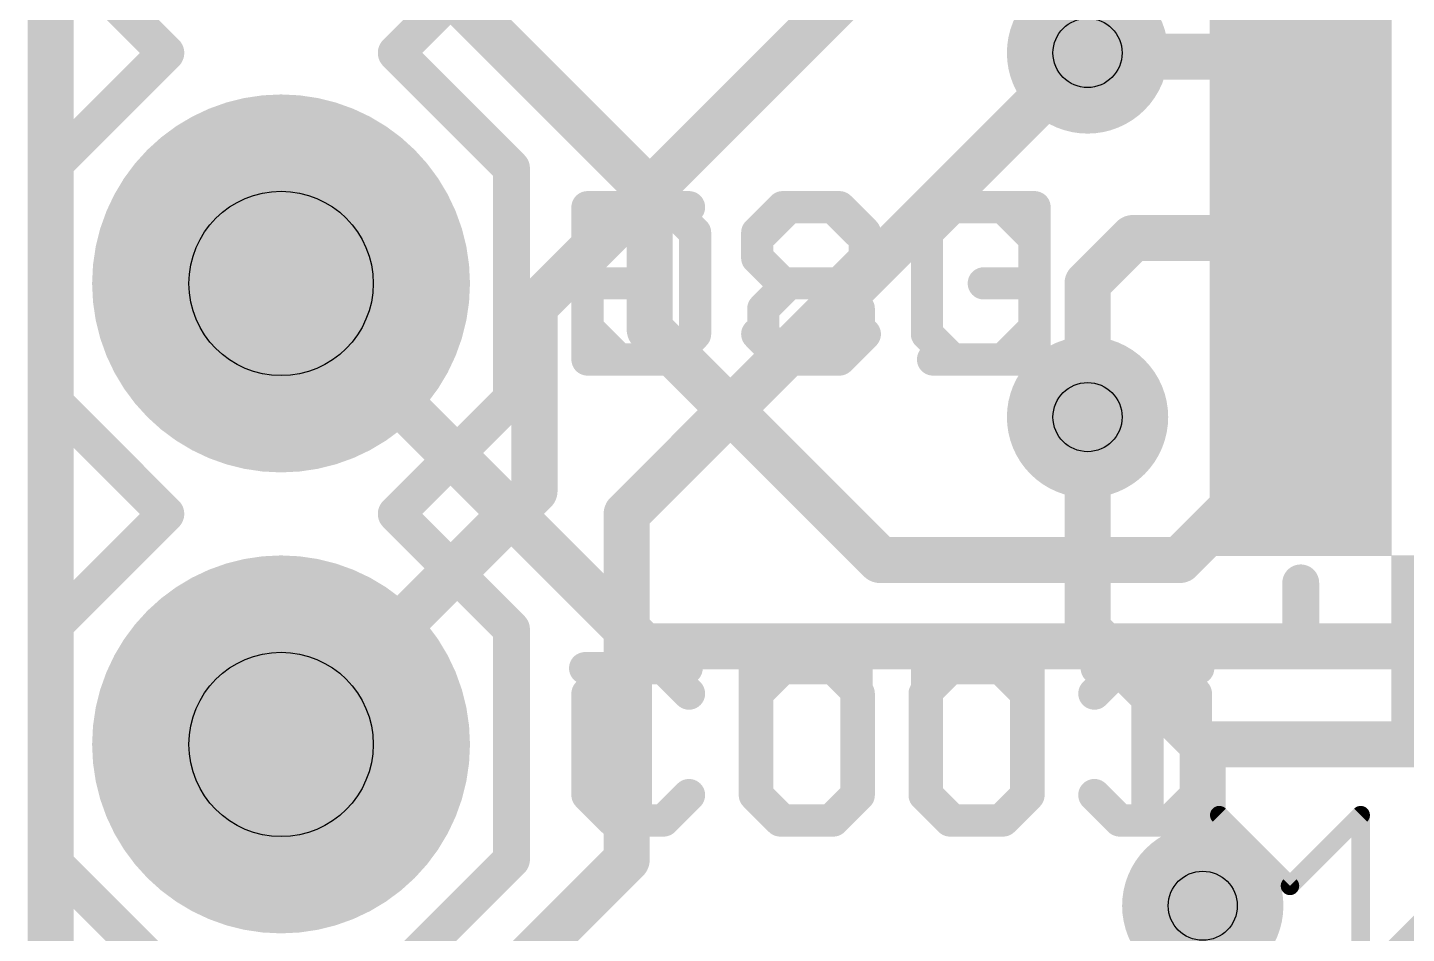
# Model space of a CAD drawing. Extents: x -1.8 to 15.6, y -0.3 to 28.3.
# Drawn here: x -0.13 to 7.47, y 10.39 to 15.38 of the extents above; entities that cross this region are included whole.
import ezdxf

# ---------------------------------------------------------------- set-up
doc = ezdxf.new("R2010")
doc.units = 0
for name, color, linetype in [('1', 12, 'CONTINUOUS'), ('16', 132, 'CONTINUOUS'), ('17', 110, 'CONTINUOUS'), ('18', 110, 'CONTINUOUS'), ('20', 53, 'CONTINUOUS'), ('21', 53, 'CONTINUOUS'), ('22', 53, 'CONTINUOUS'), ('27', 253, 'CONTINUOUS'), ('29', 253, 'CONTINUOUS'), ('30', 253, 'CONTINUOUS'), ('31', 253, 'CONTINUOUS'), ('44', 253, 'CONTINUOUS'), ('51', 53, 'CONTINUOUS')]:
    doc.layers.add(name, color=color, linetype=linetype)

# ---------------------------------------------------------------- blocks, each defined once
blk = doc.blocks.new('RECT')
blk.add_solid([(-0.5, -0.5), (0.5, -0.5), (-0.5, 0.5), (0.5, 0.5)])
blk = doc.blocks.new('ROUNDP')
at = {"const_width": 0.5}
blk.add_lwpolyline([(0, -0.25, 1), (0, 0.25, 1), (0, -0.25)], format="xyb", dxfattribs=at)
blk = doc.blocks.new('ROUNDV')
at = {"const_width": 0.5}
blk.add_lwpolyline([(0, -0.25, 1), (0, 0.25, 1), (0, -0.25)], format="xyb", dxfattribs=at)

msp = doc.modelspace()

# ---------------------------------------------------------------- linework, layer by layer
at = {"layer": '1', "const_width": 0.254}
for points in [[(0, 27.94), (0, 0)], [(3.302, 14.478), (1.27, 16.51)], [(5.735, 15.22), (5.715, 15.24)], [(6.89, 15.22), (5.735, 15.22)], [(3.302, 13.716), (3.302, 14.478)], [(5.965, 14.22), (5.715, 13.97)], [(6.89, 14.22), (5.965, 14.22)], [(3.27, 11.97), (1.27, 13.97)], [(5.715, 13.97), (5.715, 13.2334)], [(4.572, 12.446), (3.302, 13.716)], [(6.497, 12.72), (6.223, 12.446)], [(6.89, 12.72), (6.497, 12.72)], [(6.223, 12.446), (4.572, 12.446)], [(7.64, 11.97), (3.27, 11.97)], [(8.14, 10.934), (7.239, 10.033)], [(6.35, 9.54), (6.35, 10.541)]]:
    msp.add_lwpolyline(points, dxfattribs=at)
at = {"layer": '1', "const_width": 0.127}
for points in [[(5.7599, 15.2849, 1), (5.6701, 15.1951)], [(5.735, 15.2835, 1), (5.735, 15.1565)], [(5.6901, 15.1751, 1), (5.7799, 15.2649)], [(6.89, 15.1565, 1), (6.89, 15.2835)], [(3.3655, 14.478, 1), (3.2385, 14.478)], [(3.2571, 14.4331, 1), (3.3469, 14.5229)], [(5.965, 14.2835, 1), (5.965, 14.1565)], [(6.0099, 14.1751, 1), (5.9201, 14.2649)], [(6.89, 14.1565, 1), (6.89, 14.2835)], [(1.3149, 14.0149, 1), (1.2251, 13.9251)], [(5.7785, 13.97, 1), (5.6515, 13.97)], [(5.6701, 14.0149, 1), (5.7599, 13.9251)], [(3.3469, 13.7609, 1), (3.2571, 13.6711)], [(3.2385, 13.716, 1), (3.3655, 13.716)], [(5.6515, 13.2334, 1), (5.7785, 13.2334)], [(6.497, 12.7835, 1), (6.497, 12.6565)], [(6.5419, 12.6751, 1), (6.4521, 12.7649)], [(6.89, 12.6565, 1), (6.89, 12.7835)], [(4.572, 12.5095, 1), (4.572, 12.3825)], [(4.5271, 12.4011, 1), (4.6169, 12.4909)], [(6.1781, 12.4909, 1), (6.2679, 12.4011)], [(6.223, 12.3825, 1), (6.223, 12.5095)], [(3.27, 12.0335, 1), (3.27, 11.9065)], [(3.2251, 11.9251, 1), (3.3149, 12.0149)], [(6.4135, 10.541, 1), (6.2865, 10.541)]]:
    msp.add_lwpolyline(points, format="xyb", dxfattribs=at)
at = {"layer": '16', "const_width": 0.254}
for points in [[(0, 27.94), (0, 0)], [(3.81, 14.986), (5.08, 16.256)], [(6.223, 15.748), (5.715, 15.24)], [(3.175, 12.7), (5.715, 15.24)], [(3.81, 14.986), (2.667, 13.843)], [(2.667, 13.843), (2.667, 12.827)], [(5.715, 13.2334), (5.715, 12.065)], [(2.667, 12.827), (1.27, 11.43)], [(3.175, 10.795), (3.175, 12.7)], [(5.715, 12.065), (5.73, 12.05)], [(5.73, 12.05), (6.35, 11.43)], [(6.35, 11.43), (11.43, 11.43)], [(6.35, 11.43), (6.35, 10.541)], [(3.048, 10.668), (3.175, 10.795)], [(1.27, 8.89), (3.048, 10.668)]]:
    msp.add_lwpolyline(points, dxfattribs=at)
at = {"layer": '16', "const_width": 0.127}
for points in [[(5.7599, 15.1951, 1), (5.6701, 15.2849)], [(5.6701, 15.2849, 1), (5.7599, 15.1951)], [(3.7651, 15.0309, 1), (3.8549, 14.9411)], [(3.8549, 14.9411, 1), (3.7651, 15.0309)], [(2.7305, 13.843, 1), (2.6035, 13.843)], [(2.6221, 13.8879, 1), (2.7119, 13.7981)], [(5.7785, 13.2334, 1), (5.6515, 13.2334)], [(2.7119, 12.7821, 1), (2.6221, 12.8719)], [(2.6035, 12.827, 1), (2.7305, 12.827)], [(3.2385, 12.7, 1), (3.1115, 12.7)], [(3.1301, 12.7449, 1), (3.2199, 12.6551)], [(5.7599, 12.1099, 1), (5.6701, 12.0201)], [(5.7749, 12.0949, 1), (5.6851, 12.0051)], [(5.6515, 12.065, 1), (5.7785, 12.065)], [(5.6851, 12.0051, 1), (5.7749, 12.0949)], [(6.35, 11.4935, 1), (6.35, 11.3665)], [(6.4135, 11.43, 1), (6.2865, 11.43)], [(1.2251, 11.4749, 1), (1.3149, 11.3851)], [(6.3051, 11.3851, 1), (6.3949, 11.4749)], [(3.2199, 10.7501, 1), (3.1301, 10.8399)], [(3.0929, 10.6231, 1), (3.0031, 10.7129)], [(3.1115, 10.795, 1), (3.2385, 10.795)], [(3.0031, 10.7129, 1), (3.0929, 10.6231)], [(6.2865, 10.541, 1), (6.4135, 10.541)]]:
    msp.add_lwpolyline(points, format="xyb", dxfattribs=at)
at = {"layer": '20', "const_width": 0.2032}
msp.add_lwpolyline([(0, 27.94), (0, 0)], dxfattribs=at)
at = {"layer": '21'}
for points, const_width in [([(0, 15.875), (0.635, 15.24)], 0.2032), ([(1.905, 15.24), (2.54, 15.875)], 0.2032), ([(0, 14.605), (0.635, 15.24)], 0.2032), ([(1.905, 15.24), (2.54, 14.605)], 0.2032), ([(0, 13.335), (0, 14.605)], 0.2032), ([(2.54, 14.605), (2.54, 13.335)], 0.2032), ([(3.5184, 14.3898), (2.9591, 14.3898)], 0.1778), ([(2.9591, 14.3898), (2.9591, 13.5509)], 0.1778), ([(4.0344, 14.3898), (3.8946, 14.25)], 0.1778), ([(4.3141, 14.3898), (4.0344, 14.3898)], 0.1778), ([(4.4539, 14.25), (4.3141, 14.3898)], 0.1778), ([(4.97, 14.3898), (4.8301, 14.25)], 0.1778), ([(5.2496, 14.3898), (4.97, 14.3898)], 0.1778), ([(5.3894, 14.25), (5.2496, 14.3898)], 0.1778), ([(3.8946, 14.25), (3.8946, 14.1102)], 0.1778), ([(4.8301, 14.25), (4.8301, 13.6907)], 0.1778), ([(3.8946, 14.1102), (4.0344, 13.9704)], 0.1778), ([(2.9591, 13.9704), (3.2387, 13.9704)], 0.1778), ([(4.0344, 13.9704), (4.3141, 13.9704)], 0.1778), ([(4.3141, 13.9704), (4.4539, 13.8305)], 0.1778), ([(4.4539, 13.8305), (4.4539, 13.6907)], 0.1778), ([(4.0344, 13.5509), (3.8946, 13.6907)], 0.1778), ([(4.4539, 13.6907), (4.3141, 13.5509)], 0.1778), ([(4.8301, 13.6907), (4.97, 13.5509)], 0.1778), ([(5.2496, 13.5509), (5.3894, 13.6907)], 0.1778), ([(2.9591, 13.5509), (3.5184, 13.5509)], 0.1778), ([(4.3141, 13.5509), (4.0344, 13.5509)], 0.1778), ([(4.97, 13.5509), (5.2496, 13.5509)], 0.1778), ([(0.635, 12.7), (0, 13.335)], 0.2032), ([(2.54, 13.335), (1.905, 12.7)], 0.2032), ([(0, 12.065), (0.635, 12.7)], 0.2032), ([(1.905, 12.7), (2.54, 12.065)], 0.2032), ([(6.89, 11.97), (6.89, 12.32)], 0.2032), ([(0, 10.795), (0, 12.065)], 0.2032), ([(2.54, 12.065), (2.54, 10.795)], 0.2032), ([(7.24, 11.97), (6.89, 11.97)], 0.2032), ([(3.0989, 11.8498), (2.9591, 11.71)], 0.1778), ([(3.3786, 11.8498), (3.0989, 11.8498)], 0.1778), ([(3.5184, 11.71), (3.3786, 11.8498)], 0.1778), ([(4.0344, 11.8498), (3.8946, 11.71)], 0.1778), ([(4.3141, 11.8498), (4.0344, 11.8498)], 0.1778), ([(4.4539, 11.71), (4.3141, 11.8498)], 0.1778), ([(4.8301, 11.8498), (4.8301, 11.1507)], 0.1778), ([(5.3894, 11.1507), (5.3894, 11.8498)], 0.1778), ([(5.7657, 11.8498), (6.3249, 11.8498)], 0.1778), ([(6.0453, 11.0109), (6.0453, 11.8498)], 0.1778), ([(2.9591, 11.71), (2.9591, 11.1507)], 0.1778), ([(3.8946, 11.71), (3.8946, 11.1507)], 0.1778), ([(4.4539, 11.1507), (4.4539, 11.71)], 0.1778), ([(2.9591, 11.1507), (3.0989, 11.0109)], 0.1778), ([(3.3786, 11.0109), (3.5184, 11.1507)], 0.1778), ([(3.8946, 11.1507), (4.0344, 11.0109)], 0.1778), ([(4.3141, 11.0109), (4.4539, 11.1507)], 0.1778), ([(4.8301, 11.1507), (4.97, 11.0109)], 0.1778), ([(5.2496, 11.0109), (5.3894, 11.1507)], 0.1778), ([(3.0989, 11.0109), (3.3786, 11.0109)], 0.1778), ([(4.0344, 11.0109), (4.3141, 11.0109)], 0.1778), ([(4.97, 11.0109), (5.2496, 11.0109)], 0.1778), ([(0.635, 10.16), (0, 10.795)], 0.2032), ([(2.54, 10.795), (1.905, 10.16)], 0.2032)]:
    msp.add_lwpolyline(points, dxfattribs=dict(at, const_width=const_width))
for points, const_width in [([(0.6709, 15.2041, 1), (0.5991, 15.2759)], 0.1016), ([(0.5991, 15.2041, 1), (0.6709, 15.2759)], 0.1016), ([(1.9409, 15.2759, 1), (1.8691, 15.2041)], 0.1016), ([(1.8691, 15.2759, 1), (1.9409, 15.2041)], 0.1016), ([(0.0508, 14.605, 1), (-0.0508, 14.605)], 0.1016), ([(-0.0359, 14.6409, 1), (0.0359, 14.5691)], 0.1016), ([(2.5908, 14.605, 1), (2.4892, 14.605)], 0.1016), ([(2.5041, 14.5691, 1), (2.5759, 14.6409)], 0.1016), ([(2.9591, 14.4343, 1), (2.9591, 14.3454)], 0.0889), ([(3.0036, 14.3898, 1), (2.9147, 14.3898)], 0.0889), ([(3.5184, 14.3454, 1), (3.5184, 14.4343)], 0.0889), ([(4.0344, 14.4343, 1), (4.0344, 14.3454)], 0.0889), ([(4.0659, 14.3584, 1), (4.003, 14.4212)], 0.0889), ([(4.3455, 14.4212, 1), (4.2826, 14.3584)], 0.0889), ([(4.3141, 14.3454, 1), (4.3141, 14.4343)], 0.0889), ([(4.97, 14.4343, 1), (4.97, 14.3454)], 0.0889), ([(5.0014, 14.3584, 1), (4.9385, 14.4212)], 0.0889), ([(5.281, 14.4212, 1), (5.2182, 14.3584)], 0.0889), ([(5.2496, 14.3454, 1), (5.2496, 14.4343)], 0.0889), ([(3.8632, 14.2814, 1), (3.926, 14.2186)], 0.0889), ([(3.9391, 14.25, 1), (3.8502, 14.25)], 0.0889), ([(4.4225, 14.2186, 1), (4.4853, 14.2814)], 0.0889), ([(4.8746, 14.25, 1), (4.7857, 14.25)], 0.0889), ([(4.7987, 14.2814, 1), (4.8616, 14.2186)], 0.0889), ([(5.358, 14.2186, 1), (5.4208, 14.2814)], 0.0889), ([(3.926, 14.1416, 1), (3.8632, 14.0787)], 0.0889), ([(3.8502, 14.1102, 1), (3.9391, 14.1102)], 0.0889), ([(2.9591, 14.0148, 1), (2.9591, 13.9259)], 0.0889), ([(3.2387, 13.9259, 1), (3.2387, 14.0148)], 0.0889), ([(4.0344, 14.0148, 1), (4.0344, 13.9259)], 0.0889), ([(4.3455, 14.0018, 1), (4.2826, 13.9389)], 0.0889), ([(4.3141, 13.9259, 1), (4.3141, 14.0148)], 0.0889), ([(4.003, 13.9389, 1), (4.0659, 14.0018)], 0.0889), ([(4.4983, 13.8305, 1), (4.4094, 13.8305)], 0.0889), ([(4.4225, 13.7991, 1), (4.4853, 13.862)], 0.0889), ([(3.926, 13.7221, 1), (3.8632, 13.6593)], 0.0889), ([(4.4853, 13.6593, 1), (4.4225, 13.7221)], 0.0889), ([(4.8616, 13.7221, 1), (4.7987, 13.6593)], 0.0889), ([(5.4208, 13.6593, 1), (5.358, 13.7221)], 0.0889), ([(4.4094, 13.6907, 1), (4.4983, 13.6907)], 0.0889), ([(4.7857, 13.6907, 1), (4.8746, 13.6907)], 0.0889), ([(2.9591, 13.5953, 1), (2.9591, 13.5065)], 0.0889), ([(3.5184, 13.5065, 1), (3.5184, 13.5953)], 0.0889), ([(4.0344, 13.5953, 1), (4.0344, 13.5065)], 0.0889), ([(4.003, 13.5195, 1), (4.0659, 13.5823)], 0.0889), ([(4.2826, 13.5823, 1), (4.3455, 13.5195)], 0.0889), ([(4.3141, 13.5065, 1), (4.3141, 13.5953)], 0.0889), ([(4.97, 13.5953, 1), (4.97, 13.5065)], 0.0889), ([(4.9385, 13.5195, 1), (5.0014, 13.5823)], 0.0889), ([(5.2182, 13.5823, 1), (5.281, 13.5195)], 0.0889), ([(5.2496, 13.5065, 1), (5.2496, 13.5953)], 0.0889), ([(2.9147, 13.5509, 1), (3.0036, 13.5509)], 0.0889), ([(0.0359, 13.3709, 1), (-0.0359, 13.2991)], 0.1016), ([(-0.0508, 13.335, 1), (0.0508, 13.335)], 0.1016), ([(2.4892, 13.335, 1), (2.5908, 13.335)], 0.1016), ([(2.5759, 13.2991, 1), (2.5041, 13.3709)], 0.1016), ([(0.6709, 12.6641, 1), (0.5991, 12.7359)], 0.1016), ([(0.5991, 12.6641, 1), (0.6709, 12.7359)], 0.1016), ([(1.9409, 12.7359, 1), (1.8691, 12.6641)], 0.1016), ([(1.8691, 12.7359, 1), (1.9409, 12.6641)], 0.1016), ([(6.9408, 12.32, 1), (6.8392, 12.32)], 0.1016), ([(0.0508, 12.065, 1), (-0.0508, 12.065)], 0.1016), ([(2.5908, 12.065, 1), (2.4892, 12.065)], 0.1016), ([(-0.0359, 12.1009, 1), (0.0359, 12.0291)], 0.1016), ([(2.5041, 12.0291, 1), (2.5759, 12.1009)], 0.1016), ([(6.89, 12.0208, 1), (6.89, 11.9192)], 0.1016), ([(6.8392, 11.97, 1), (6.9408, 11.97)], 0.1016), ([(7.24, 11.9192, 1), (7.24, 12.0208)], 0.1016), ([(3.0989, 11.8943, 1), (3.0989, 11.8054)], 0.0889), ([(3.1303, 11.8184, 1), (3.0675, 11.8812)], 0.0889), ([(3.41, 11.8812, 1), (3.3471, 11.8184)], 0.0889), ([(3.3786, 11.8054, 1), (3.3786, 11.8943)], 0.0889), ([(4.0344, 11.8943, 1), (4.0344, 11.8054)], 0.0889), ([(4.0659, 11.8184, 1), (4.003, 11.8812)], 0.0889), ([(4.3455, 11.8812, 1), (4.2826, 11.8184)], 0.0889), ([(4.3141, 11.8054, 1), (4.3141, 11.8943)], 0.0889), ([(4.8746, 11.8498, 1), (4.7857, 11.8498)], 0.0889), ([(5.4339, 11.8498, 1), (5.345, 11.8498)], 0.0889), ([(5.7657, 11.8943, 1), (5.7657, 11.8054)], 0.0889), ([(6.0897, 11.8498, 1), (6.0008, 11.8498)], 0.0889), ([(6.3249, 11.8054, 1), (6.3249, 11.8943)], 0.0889), ([(3.0036, 11.71, 1), (2.9147, 11.71)], 0.0889), ([(2.9277, 11.7414, 1), (2.9905, 11.6786)], 0.0889), ([(3.4869, 11.6786, 1), (3.5498, 11.7414)], 0.0889), ([(3.8632, 11.7414, 1), (3.926, 11.6786)], 0.0889), ([(3.9391, 11.71, 1), (3.8502, 11.71)], 0.0889), ([(4.4983, 11.71, 1), (4.4094, 11.71)], 0.0889), ([(4.4225, 11.6786, 1), (4.4853, 11.7414)], 0.0889), ([(2.9905, 11.1821, 1), (2.9277, 11.1193)], 0.0889), ([(2.9147, 11.1507, 1), (3.0036, 11.1507)], 0.0889), ([(3.5498, 11.1193, 1), (3.4869, 11.1821)], 0.0889), ([(3.926, 11.1821, 1), (3.8632, 11.1193)], 0.0889), ([(3.8502, 11.1507, 1), (3.9391, 11.1507)], 0.0889), ([(4.4094, 11.1507, 1), (4.4983, 11.1507)], 0.0889), ([(4.4853, 11.1193, 1), (4.4225, 11.1821)], 0.0889), ([(4.7857, 11.1507, 1), (4.8746, 11.1507)], 0.0889), ([(4.8616, 11.1821, 1), (4.7987, 11.1193)], 0.0889), ([(5.345, 11.1507, 1), (5.4339, 11.1507)], 0.0889), ([(5.4208, 11.1193, 1), (5.358, 11.1821)], 0.0889), ([(3.0989, 11.0554, 1), (3.0989, 10.9665)], 0.0889), ([(3.3786, 10.9665, 1), (3.3786, 11.0554)], 0.0889), ([(4.0344, 11.0554, 1), (4.0344, 10.9665)], 0.0889), ([(4.3141, 10.9665, 1), (4.3141, 11.0554)], 0.0889), ([(4.97, 11.0554, 1), (4.97, 10.9665)], 0.0889), ([(5.2496, 10.9665, 1), (5.2496, 11.0554)], 0.0889), ([(3.0675, 10.9795, 1), (3.1303, 11.0423)], 0.0889), ([(3.3471, 11.0423, 1), (3.41, 10.9795)], 0.0889), ([(4.003, 10.9795, 1), (4.0659, 11.0423)], 0.0889), ([(4.2826, 11.0423, 1), (4.3455, 10.9795)], 0.0889), ([(4.9385, 10.9795, 1), (5.0014, 11.0423)], 0.0889), ([(5.2182, 11.0423, 1), (5.281, 10.9795)], 0.0889), ([(6.0008, 11.0109, 1), (6.0897, 11.0109)], 0.0889), ([(0.0359, 10.8309, 1), (-0.0359, 10.7591)], 0.1016), ([(2.5759, 10.7591, 1), (2.5041, 10.8309)], 0.1016), ([(-0.0508, 10.795, 1), (0.0508, 10.795)], 0.1016), ([(2.4892, 10.795, 1), (2.5908, 10.795)], 0.1016)]:
    msp.add_lwpolyline(points, format="xyb", dxfattribs=dict(at, const_width=const_width))
at = {"layer": '22', "const_width": 0.1778}
for points in [[(2.9926, 14.25), (3.1324, 14.3898)], [(3.1324, 14.3898), (3.412, 14.3898)], [(3.412, 14.3898), (3.5519, 14.25)], [(3.9281, 14.25), (4.0679, 14.3898)], [(4.0679, 14.3898), (4.3476, 14.3898)], [(4.3476, 14.3898), (4.4874, 14.25)], [(4.8636, 14.3898), (5.4229, 14.3898)], [(5.4229, 14.3898), (5.4229, 13.5509)], [(3.5519, 14.25), (3.5519, 13.6907)], [(4.4874, 14.25), (4.4874, 14.1102)], [(4.4874, 14.1102), (4.3476, 13.9704)], [(4.0679, 13.9704), (3.9281, 13.8305)], [(4.3476, 13.9704), (4.0679, 13.9704)], [(5.4229, 13.9704), (5.1433, 13.9704)], [(3.9281, 13.8305), (3.9281, 13.6907)], [(3.1324, 13.5509), (2.9926, 13.6907)], [(3.5519, 13.6907), (3.412, 13.5509)], [(3.9281, 13.6907), (4.0679, 13.5509)], [(4.3476, 13.5509), (4.4874, 13.6907)], [(3.412, 13.5509), (3.1324, 13.5509)], [(4.0679, 13.5509), (4.3476, 13.5509)], [(5.4229, 13.5509), (4.8636, 13.5509)], [(3.5053, 11.8498), (2.9461, 11.8498)], [(3.2257, 11.0109), (3.2257, 11.8498)], [(3.8816, 11.1507), (3.8816, 11.8498)], [(4.4409, 11.8498), (4.4409, 11.1507)], [(4.8171, 11.71), (4.9569, 11.8498)], [(4.9569, 11.8498), (5.2366, 11.8498)], [(5.2366, 11.8498), (5.3764, 11.71)], [(5.7526, 11.71), (5.8924, 11.8498)], [(5.8924, 11.8498), (6.1721, 11.8498)], [(6.1721, 11.8498), (6.3119, 11.71)], [(4.8171, 11.1507), (4.8171, 11.71)], [(5.3764, 11.71), (5.3764, 11.1507)], [(6.3119, 11.71), (6.3119, 11.1507)], [(4.0214, 11.0109), (3.8816, 11.1507)], [(4.4409, 11.1507), (4.301, 11.0109)], [(4.9569, 11.0109), (4.8171, 11.1507)], [(5.3764, 11.1507), (5.2366, 11.0109)], [(5.8924, 11.0109), (5.7526, 11.1507)], [(6.3119, 11.1507), (6.1721, 11.0109)], [(4.301, 11.0109), (4.0214, 11.0109)], [(5.2366, 11.0109), (4.9569, 11.0109)], [(6.1721, 11.0109), (5.8924, 11.0109)]]:
    msp.add_lwpolyline(points, dxfattribs=at)
at = {"layer": '22', "const_width": 0.0889}
for points in [[(3.1324, 14.4343, 1), (3.1324, 14.3454)], [(3.1638, 14.3584, 1), (3.101, 14.4212)], [(3.4435, 14.4212, 1), (3.3806, 14.3584)], [(3.412, 14.3454, 1), (3.412, 14.4343)], [(4.0679, 14.4343, 1), (4.0679, 14.3454)], [(4.0994, 14.3584, 1), (4.0365, 14.4212)], [(4.379, 14.4212, 1), (4.3161, 14.3584)], [(4.3476, 14.3454, 1), (4.3476, 14.4343)], [(4.8636, 14.4343, 1), (4.8636, 14.3454)], [(5.4674, 14.3898, 1), (5.3784, 14.3898)], [(5.4229, 14.3454, 1), (5.4229, 14.4343)], [(2.9612, 14.2814, 1), (3.024, 14.2186)], [(3.5963, 14.25, 1), (3.5074, 14.25)], [(3.5204, 14.2186, 1), (3.5833, 14.2814)], [(3.8967, 14.2814, 1), (3.9595, 14.2186)], [(4.5318, 14.25, 1), (4.4429, 14.25)], [(4.456, 14.2186, 1), (4.5188, 14.2814)], [(4.4429, 14.1102, 1), (4.5318, 14.1102)], [(4.5188, 14.0787, 1), (4.456, 14.1416)], [(4.0679, 14.0148, 1), (4.0679, 13.9259)], [(4.0994, 13.9389, 1), (4.0365, 14.0018)], [(4.3476, 13.9259, 1), (4.3476, 14.0148)], [(5.1433, 14.0148, 1), (5.1433, 13.9259)], [(5.4229, 13.9259, 1), (5.4229, 14.0148)], [(4.3161, 14.0018, 1), (4.379, 13.9389)], [(3.9726, 13.8305, 1), (3.8837, 13.8305)], [(3.8967, 13.862, 1), (3.9595, 13.7991)], [(3.024, 13.7221, 1), (2.9612, 13.6593)], [(3.5833, 13.6593, 1), (3.5204, 13.7221)], [(3.9595, 13.7221, 1), (3.8967, 13.6593)], [(4.5188, 13.6593, 1), (4.456, 13.7221)], [(3.5074, 13.6907, 1), (3.5963, 13.6907)], [(3.8837, 13.6907, 1), (3.9726, 13.6907)], [(3.1324, 13.5953, 1), (3.1324, 13.5065)], [(3.101, 13.5195, 1), (3.1638, 13.5823)], [(3.3806, 13.5823, 1), (3.4435, 13.5195)], [(3.412, 13.5065, 1), (3.412, 13.5953)], [(4.0679, 13.5953, 1), (4.0679, 13.5065)], [(4.0365, 13.5195, 1), (4.0994, 13.5823)], [(4.3161, 13.5823, 1), (4.379, 13.5195)], [(4.3476, 13.5065, 1), (4.3476, 13.5953)], [(4.8636, 13.5953, 1), (4.8636, 13.5065)], [(5.4229, 13.5065, 1), (5.4229, 13.5953)], [(5.3784, 13.5509, 1), (5.4674, 13.5509)], [(2.9461, 11.8943, 1), (2.9461, 11.8054)], [(3.2702, 11.8498, 1), (3.1813, 11.8498)], [(3.5053, 11.8054, 1), (3.5053, 11.8943)], [(3.926, 11.8498, 1), (3.8371, 11.8498)], [(4.4853, 11.8498, 1), (4.3964, 11.8498)], [(4.9569, 11.8943, 1), (4.9569, 11.8054)], [(4.9884, 11.8184, 1), (4.9255, 11.8812)], [(5.268, 11.8812, 1), (5.2051, 11.8184)], [(5.2366, 11.8054, 1), (5.2366, 11.8943)], [(5.8924, 11.8943, 1), (5.8924, 11.8054)], [(5.9239, 11.8184, 1), (5.861, 11.8812)], [(6.2035, 11.8812, 1), (6.1407, 11.8184)], [(6.1721, 11.8054, 1), (6.1721, 11.8943)], [(4.7857, 11.7414, 1), (4.8485, 11.6786)], [(4.8616, 11.71, 1), (4.7727, 11.71)], [(5.4208, 11.71, 1), (5.3319, 11.71)], [(5.345, 11.6786, 1), (5.4078, 11.7414)], [(5.7212, 11.7414, 1), (5.7841, 11.6786)], [(6.3564, 11.71, 1), (6.2675, 11.71)], [(6.2805, 11.6786, 1), (6.3433, 11.7414)], [(3.8371, 11.1507, 1), (3.926, 11.1507)], [(3.913, 11.1821, 1), (3.8502, 11.1193)], [(4.3964, 11.1507, 1), (4.4853, 11.1507)], [(4.4723, 11.1193, 1), (4.4094, 11.1821)], [(4.8485, 11.1821, 1), (4.7857, 11.1193)], [(4.7727, 11.1507, 1), (4.8616, 11.1507)], [(5.3319, 11.1507, 1), (5.4208, 11.1507)], [(5.4078, 11.1193, 1), (5.345, 11.1821)], [(5.7841, 11.1821, 1), (5.7212, 11.1193)], [(6.2675, 11.1507, 1), (6.3564, 11.1507)], [(6.3433, 11.1193, 1), (6.2805, 11.1821)], [(4.0214, 11.0554, 1), (4.0214, 10.9665)], [(4.301, 10.9665, 1), (4.301, 11.0554)], [(4.9569, 11.0554, 1), (4.9569, 10.9665)], [(5.2366, 10.9665, 1), (5.2366, 11.0554)], [(5.8924, 11.0554, 1), (5.8924, 10.9665)], [(6.1721, 10.9665, 1), (6.1721, 11.0554)], [(3.1813, 11.0109, 1), (3.2702, 11.0109)], [(3.99, 10.9795, 1), (4.0528, 11.0423)], [(4.2696, 11.0423, 1), (4.3325, 10.9795)], [(4.9255, 10.9795, 1), (4.9884, 11.0423)], [(5.2051, 11.0423, 1), (5.268, 10.9795)], [(5.861, 10.9795, 1), (5.9239, 11.0423)], [(6.1407, 11.0423, 1), (6.2035, 10.9795)]]:
    msp.add_lwpolyline(points, format="xyb", dxfattribs=at)
at = {"layer": '27', "const_width": 0.0508}
for points in [[(6.4588, 11.0582, 1), (6.4228, 11.0222)], [(6.4662, 11.0402, 1), (6.4154, 11.0402)], [(7.2458, 11.0402, 1), (7.195, 11.0402)], [(7.2384, 11.0222, 1), (7.2024, 11.0582)], [(6.8126, 10.6684, 1), (6.8486, 10.6324)], [(6.8126, 10.6324, 1), (6.8486, 10.6684)]]:
    msp.add_lwpolyline(points, format="xyb", dxfattribs=at)
at = {"layer": '27', "const_width": 0.1016}
for points in [[(6.4408, 9.8708), (6.4408, 11.0402)], [(6.4408, 11.0402), (6.8306, 10.6504)], [(6.8306, 10.6504), (7.2204, 11.0402)], [(7.2204, 11.0402), (7.2204, 9.8708)]]:
    msp.add_lwpolyline(points, dxfattribs=at)
at = {"layer": '44'}
for centre, radius in [((5.715, 15.24), 0.1905), ((1.27, 13.97), 0.508), ((5.715, 13.2334), 0.1905), ((1.27, 11.43), 0.508), ((6.35, 10.541), 0.1905)]:
    msp.add_circle(centre, radius, dxfattribs=at)

# ---------------------------------------------------------------- block references
at = {"layer": '1', "xscale": 0.8, "yscale": 0.3, "rotation": 180}
for p in [(6.89, 15.22), (6.89, 14.72), (6.89, 14.22), (6.89, 13.72), (6.89, 13.22), (6.89, 12.72)]:
    msp.add_blockref('RECT', p, dxfattribs=at)
at = {"layer": '17', "xscale": 1.8796, "yscale": 1.8796, "rotation": 180}
for p in [(1.27, 13.97), (1.27, 13.97), (1.27, 11.43), (1.27, 11.43)]:
    msp.add_blockref('ROUNDP', p, dxfattribs=at)
at = {"layer": '18', "xscale": 0.889, "yscale": 0.889}
for p in [(5.715, 15.24), (5.715, 15.24), (5.715, 13.2334), (5.715, 13.2334), (6.35, 10.541), (6.35, 10.541)]:
    msp.add_blockref('ROUNDV', p, dxfattribs=at)
at = {"layer": '29'}
for name, p, xscale, yscale, rotation in [('RECT', (6.89, 15.22), 1.0032, 0.5032, 180), ('ROUNDP', (1.27, 13.97), 2.0828, 2.0828, 180), ('RECT', (6.89, 14.72), 1.0032, 0.5032, 180), ('RECT', (6.89, 14.22), 1.0032, 0.5032, 180), ('RECT', (6.89, 13.72), 1.0032, 0.5032, 180), ('RECT', (6.89, 13.22), 1.0032, 0.5032, 180), ('RECT', (6.89, 12.72), 1.0032, 0.5032, 180), ('ROUNDP', (1.27, 11.43), 2.0828, 2.0828, 180), ('RECT', (7.64, 11.97), 1.0032, 0.5032, 90)]:
    msp.add_blockref(name, p, dxfattribs=dict(at, xscale=xscale, yscale=yscale, rotation=rotation))
at = {"layer": '30', "xscale": 2.0828, "yscale": 2.0828, "rotation": 180}
for p in [(1.27, 13.97), (1.27, 11.43)]:
    msp.add_blockref('ROUNDP', p, dxfattribs=at)
at = {"layer": '31', "xscale": 0.8, "yscale": 0.3, "rotation": 180}
for p in [(6.89, 15.22), (6.89, 14.72), (6.89, 14.22), (6.89, 13.72), (6.89, 13.22), (6.89, 12.72)]:
    msp.add_blockref('RECT', p, dxfattribs=at)
at = {"layer": '51', "xscale": 0.508, "yscale": 0.508, "rotation": 90}
for p in [(1.27, 13.97), (1.27, 11.43)]:
    msp.add_blockref('RECT', p, dxfattribs=at)

doc.saveas('drawing.dxf')
